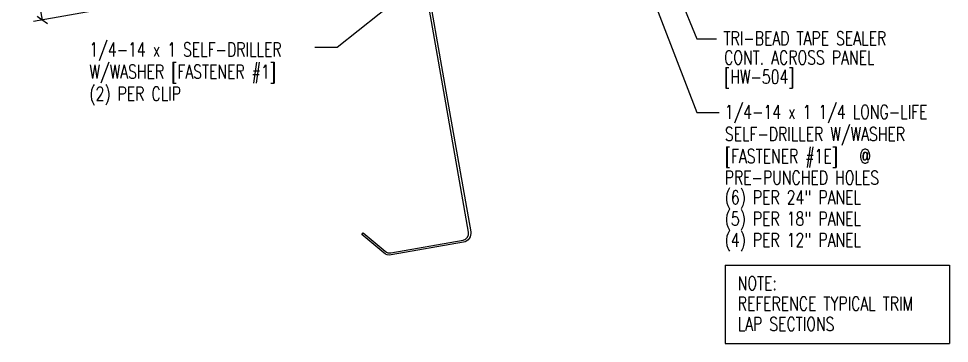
# Model space of a CAD drawing. Extents: x 0.2 to 43.1, y 9.4 to 35.9.
# Drawn here: x 0.33 to 25.85, y 9.41 to 18.31 of the extents above; entities that cross this region are included whole.
import ezdxf

# ---------------------------------------------------------------- set-up
doc = ezdxf.new("R2010")
doc.units = 0
doc.header["$LTSCALE"] = 4
doc.header["$MEASUREMENT"] = 0
doc.layers.get('0').update_dxf_attribs({"linetype": 'CONTINUOUS'})
doc.layers.get('DEFPOINTS').update_dxf_attribs({"linetype": 'CONTINUOUS'})
for name, color, linetype in [('DIM', 2, 'CONTINUOUS'), ('FASTENER', 9, 'CONTINUOUS'), ('STLA', 10, 'CONTINUOUS'), ('TEXT', 2, 'CONTINUOUS')]:
    doc.layers.add(name, color=color, linetype=linetype)
doc.styles.add('TEXT1', font='ROMANS.shx', dxfattribs={"width": 0.75, "height": 0.375})
doc.dimstyles.new('DETAIL', dxfattribs={"dimscale": 4, "dimtxt": 0.09375, "dimasz": 0.0625, "dimexe": 0.0625, "dimexo": 0.125, "dimgap": 0.0625, "dimtad": 1, "dimdec": 4, "dimzin": 3, "dimdsep": 46, "dimlunit": 4, "dimtxsty": 'TEXT1', "dimblk": 'ARCHTICK', "dimcen": 0.0625, "dimclrd": 7, "dimclre": 7, "dimclrt": 2, "dimadec": 0, "dimazin": 0, "dimtfac": 0.59375, "dimtdec": 4, "dimtmove": 0, "dimatfit": 3, "dimfxl": 0, "dimfrac": 2, "dimtolj": 1, "dimtzin": 3, "dimarcsym": 0})
doc.dimstyles.new('DETAIL$7', dxfattribs={"dimscale": 4, "dimtxt": 0.09375, "dimasz": 0.125, "dimexe": 0.0625, "dimexo": 0.125, "dimgap": 0.0625, "dimtad": 1, "dimdec": 4, "dimzin": 3, "dimdsep": 46, "dimlunit": 4, "dimtxsty": 'TEXT1', "dimblk": 'ARCHTICK', "dimcen": 0.0625, "dimclrd": 7, "dimclre": 7, "dimclrt": 2, "dimadec": 0, "dimazin": 0, "dimtfac": 0.59375, "dimtdec": 4, "dimtmove": 0, "dimatfit": 3, "dimfxl": 0, "dimfrac": 2, "dimtolj": 1, "dimtzin": 3, "dimarcsym": 0})

# ---------------------------------------------------------------- blocks, each defined once
blk = doc.blocks.new('_ArchTick')
at = {"color": 0, "linetype": 'ByBlock', "const_width": 0.15}
blk.add_lwpolyline([(-0.5, -0.5), (0.5, 0.5)], dxfattribs=at)
blk = doc.blocks.new('FD-F1')
at = {"layer": 'TEXT', "style": 'TEXT1', "width": 0.75}
for s, p in [('1/4-14 x 1 SELF-DRILLER', (0.0047, -0.0408)), ('W/WASHER [FASTENER #1]', (0.0047, -0.1926))]:
    blk.add_text(s, height=0.09375, dxfattribs=at).set_placement(p)
blk.add_attdef('(QUANTITY)', (0.0047, -0.3444), '', height=0.0938, dxfattribs=at)
blk = doc.blocks.new('*D24')
at = {"layer": 'DEFPOINTS', "color": 0}
for p in [(3.765, 20.323), (0.712, 19.785), (4.032, 18.812)]:
    blk.add_point(p, dxfattribs=at)
at = {"layer": 'DIM', "color": 7, "lineweight": -2}
for p, q in [((0.712, 19.785), (0.328, 21.961)), ((3.273, 20.237), (0.466, 19.742)), ((0.979, 18.273), (0.712, 19.785)), ((3.539, 18.725), (0.733, 18.23))]:
    blk.add_line(p, q, dxfattribs=at)
at = {"layer": 'DIM', "color": 7, "lineweight": -2, "xscale": 0.25, "yscale": 0.25, "zscale": 0.25}
for p, rotation in [((0.712, 19.785), 100.0000000000008), ((0.979, 18.273), 280.0000000000008)]:
    blk.add_blockref('_ArchTick', p, dxfattribs=dict(at, rotation=rotation))
at = {"layer": 'DIM', "color": 2, "insert": (1.026, 21.089), "char_height": 0.375, "attachment_point": 5, "rotation": 280, "style": 'TEXT1'}
blk.add_mtext('\\A1;1 3/8"', dxfattribs=at)
blk = doc.blocks.new('A$C30686E82')
for p, q in [((-2.715, 0.761), (3.437, 0.761)), ((-2.715, 0.761), (-2.715, -1.379)), ((3.437, 0.761), (3.437, -1.379)), ((-2.715, -1.379), (3.437, -1.379))]:
    blk.add_line(p, q)
at = {"layer": 'TEXT', "style": 'TEXT1', "width": 0.75}
for s, p in [('NOTE:', (-2.368, 0.081)), ('REFERENCE TYPICAL TRIM', (-2.368, -0.477)), ('LAP SECTIONS', (-2.368, -1.035))]:
    blk.add_text(s, height=0.375, dxfattribs=at).set_placement(p)
blk = doc.blocks.new('FD-F1e')
at = {"layer": 'TEXT', "style": 'TEXT1', "width": 0.75}
for s, p in [('1/4-14 x 1 1/4 LONG-LIFE', (0.0047, -0.0408)), ('SELF-DRILLER W/WASHER', (0.0047, -0.1926)), ('[FASTENER #1E]', (0.0047, -0.3444))]:
    blk.add_text(s, height=0.09375, dxfattribs=at).set_placement(p)
blk.add_attdef('(QUANTITY)', (0.9263, -0.3444), '', height=0.0938, dxfattribs=at)

msp = doc.modelspace()

# ---------------------------------------------------------------- linework, layer by layer
at = {"layer": 'STLA'}
msp.add_lwpolyline([(9.78002, 12.44078), (10.38112, 11.9364, 0.22169466), (10.5342, 11.89538), (12.51601, 12.24483, 0.41421356), (12.6681, 12.46204), (12.01645, 16.15773), (11.3648, 19.85342, -0.41421356), (11.5654, 20.1399), (13.30101, 20.44594, -0.22169466), (13.50292, 20.39184), (14.10402, 19.88745), (14.06558, 19.84164), (13.46448, 20.34603, 0.22169466), (13.3114, 20.38704), (11.57579, 20.08101, 0.41421356), (11.4237, 19.8638), (12.07535, 16.16811), (12.727, 12.47242, -0.41421356), (12.5264, 12.18594), (10.54459, 11.83649, -0.22169466), (10.34268, 11.89059), (9.74158, 12.39498)], format="xyb", close=True, dxfattribs=at)

# ---------------------------------------------------------------- block references
msp.add_blockref('A$C30686E82', (22.41614, 10.7934))
at = {"layer": 'FASTENER', "xscale": 4, "yscale": 4, "zscale": 4}
msp.add_blockref('FD-F1', (2.25126, 17.44133), dxfattribs=at).add_auto_attribs({'(QUANTITY)': '(2) PER CLIP'})
at = {"layer": 'TEXT', "xscale": 4, "yscale": 4, "zscale": 4}
msp.add_blockref('FD-F1e', (19.67622, 15.73288), dxfattribs=at).add_auto_attribs({'(QUANTITY)': '@'})

# ---------------------------------------------------------------- texts
at = {"layer": 'TEXT', "style": 'TEXT1', "width": 0.75}
for s, p in [('TRI-BEAD TAPE SEALER', (19.65983, 17.58563)), ('CONT. ACROSS PANEL', (19.67517, 17.05827)), ('[HW-504]', (19.67517, 16.52938)), ('PRE-PUNCHED HOLES', (19.69321, 13.76893)), ('(6) PER 24" PANEL', (19.69321, 13.22458)), ('(5) PER 18" PANEL', (19.69321, 12.64295)), ('(4) PER 12" PANEL', (19.69321, 12.06132))]:
    msp.add_text(s, height=0.375, dxfattribs=at).set_placement(p)

# ---------------------------------------------------------------- dimensions: what is measured, and where the dimension line sits
at = {"layer": 'DIM'}
dim = msp.add_aligned_dim(p1=(4.03183, 18.81153), p2=(3.76525, 20.32339), distance=3.10021, text='1 3/8"', dimstyle='DETAIL', dxfattribs=at)
dim.commit()
dim.dimension.update_dxf_attribs({"geometry": '*D24', "text_midpoint": (1.02615, 21.08929)})

# ---------------------------------------------------------------- leaders
for points in [[(16.86405, 22.77443), (18.92856, 17.75753), (19.47012, 17.75753)], [(16.59943, 21.76597), (18.92803, 15.74009), (19.54436, 15.74009)], [(11.7023, 19.62036), (9.06752, 17.52322), (8.45184, 17.52322)]]:
    msp.add_leader(points, dimstyle='DETAIL$7', dxfattribs=at)

doc.saveas('drawing.dxf')
